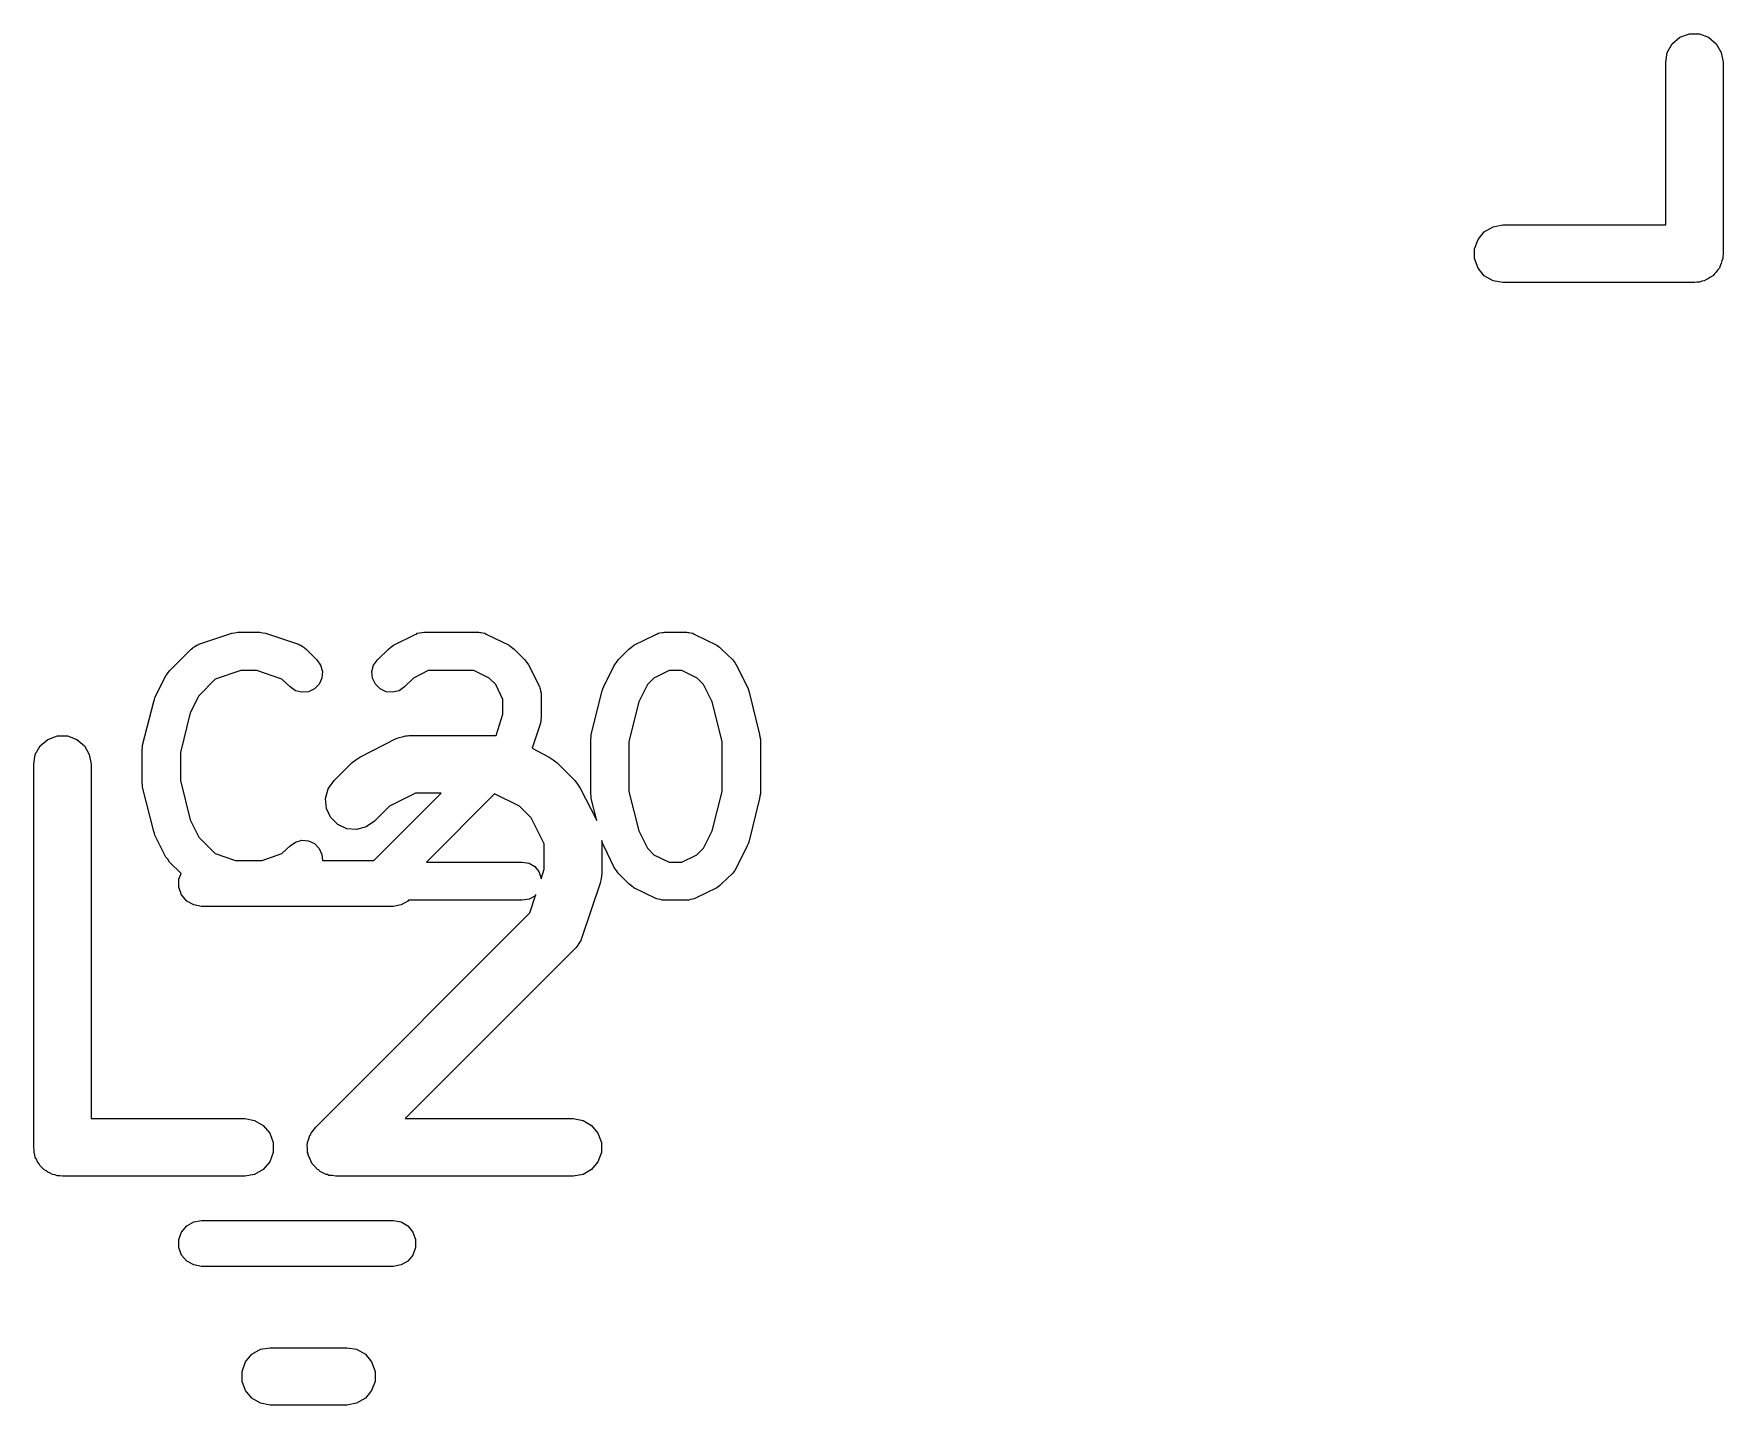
# Model space of a CAD drawing. Extents: x 83.4 to 168.1, y -157.3 to -85.4.
# Drawn here: x 131.723 to 136.134, y -112.67 to -109.09 of the extents above; entities that cross this region are included whole.
import ezdxf

# ---------------------------------------------------------------- set-up
doc = ezdxf.new("R2010")
doc.units = 0
doc.header["$MEASUREMENT"] = 0
doc.layers.add('BLACK', color=7, linetype='CONTINUOUS')

msp = doc.modelspace()

# ---------------------------------------------------------------- linework, layer by layer
at = {"layer": 'Black'}
for p, q in [((135.988, -109.139), (136.001, -109.116)), ((136.001, -109.116), (136.021, -109.099)), ((136.021, -109.099), (136.046, -109.09)), ((136.046, -109.09), (136.072, -109.09)), ((136.072, -109.09), (136.096, -109.099)), ((136.096, -109.099), (136.116, -109.116)), ((136.116, -109.116), (136.129, -109.139)), ((135.984, -109.164), (135.988, -109.139)), ((135.984, -109.589), (135.984, -109.164)), ((136.129, -109.139), (136.134, -109.164)), ((136.134, -109.164), (136.134, -109.664)), ((135.494, -109.627), (135.51, -109.607)), ((135.51, -109.607), (135.533, -109.594)), ((135.533, -109.594), (135.559, -109.589)), ((135.559, -109.589), (135.984, -109.589)), ((135.485, -109.651), (135.494, -109.627)), ((135.485, -109.677), (135.485, -109.651)), ((135.494, -109.702), (135.485, -109.677)), ((136.126, -109.696), (136.124, -109.702)), ((136.129, -109.69), (136.126, -109.696)), ((136.13, -109.683), (136.129, -109.69)), ((136.133, -109.677), (136.13, -109.683)), ((136.134, -109.664), (136.133, -109.671)), ((136.133, -109.671), (136.133, -109.677)), ((135.51, -109.722), (135.494, -109.702)), ((135.533, -109.735), (135.51, -109.722)), ((135.559, -109.739), (135.533, -109.735)), ((136.059, -109.739), (135.559, -109.739)), ((136.065, -109.738), (136.059, -109.739)), ((136.072, -109.738), (136.065, -109.738)), ((136.078, -109.736), (136.072, -109.738)), ((136.084, -109.735), (136.078, -109.736)), ((136.09, -109.731), (136.084, -109.735)), ((136.096, -109.729), (136.09, -109.731)), ((136.101, -109.725), (136.096, -109.729)), ((136.107, -109.722), (136.101, -109.725)), ((136.111, -109.717), (136.107, -109.722)), ((136.116, -109.712), (136.111, -109.717)), ((136.119, -109.707), (136.116, -109.712)), ((136.124, -109.702), (136.119, -109.707)), ((132.154, -110.683), (132.24, -110.655)), ((132.24, -110.655), (132.248, -110.654)), ((132.248, -110.654), (132.256, -110.652)), ((132.256, -110.652), (132.313, -110.652)), ((132.313, -110.652), (132.321, -110.654)), ((132.321, -110.654), (132.328, -110.655)), ((132.328, -110.655), (132.414, -110.683)), ((132.662, -110.686), (132.719, -110.658)), ((132.719, -110.658), (132.722, -110.657)), ((132.722, -110.657), (132.724, -110.655)), ((132.724, -110.655), (132.73, -110.654)), ((132.73, -110.654), (132.736, -110.653)), ((132.736, -110.653), (132.738, -110.653)), ((132.738, -110.653), (132.741, -110.652)), ((132.741, -110.652), (132.884, -110.652)), ((132.884, -110.652), (132.887, -110.653)), ((132.887, -110.653), (132.89, -110.653)), ((132.89, -110.653), (132.895, -110.654)), ((132.895, -110.654), (132.901, -110.655)), ((132.901, -110.655), (132.904, -110.657)), ((132.904, -110.657), (132.906, -110.658)), ((132.906, -110.658), (132.964, -110.686)), ((133.29, -110.686), (133.347, -110.658)), ((133.347, -110.658), (133.35, -110.657)), ((133.35, -110.657), (133.353, -110.655)), ((133.353, -110.655), (133.358, -110.654)), ((133.358, -110.654), (133.364, -110.653)), ((133.364, -110.653), (133.367, -110.653)), ((133.367, -110.653), (133.37, -110.652)), ((133.37, -110.652), (133.427, -110.652)), ((133.427, -110.652), (133.43, -110.653)), ((133.43, -110.653), (133.433, -110.653)), ((133.433, -110.653), (133.438, -110.654)), ((133.438, -110.654), (133.444, -110.655)), ((133.444, -110.655), (133.447, -110.657)), ((133.447, -110.657), (133.449, -110.658)), ((133.449, -110.658), (133.506, -110.686)), ((132.077, -110.753), (132.134, -110.696)), ((132.134, -110.696), (132.137, -110.694)), ((132.137, -110.694), (132.139, -110.692)), ((132.139, -110.692), (132.144, -110.689)), ((132.144, -110.689), (132.149, -110.686)), ((132.149, -110.686), (132.151, -110.685)), ((132.151, -110.685), (132.154, -110.683)), ((132.414, -110.683), (132.417, -110.685)), ((132.417, -110.685), (132.42, -110.686)), ((132.42, -110.686), (132.424, -110.689)), ((132.424, -110.689), (132.429, -110.692)), ((132.429, -110.692), (132.431, -110.694)), ((132.431, -110.694), (132.434, -110.696)), ((132.434, -110.696), (132.462, -110.724)), ((132.62, -110.724), (132.649, -110.696)), ((132.649, -110.696), (132.655, -110.691)), ((132.655, -110.691), (132.662, -110.686)), ((132.964, -110.686), (132.97, -110.691)), ((132.97, -110.691), (132.977, -110.696)), ((132.977, -110.696), (133.005, -110.724)), ((133.249, -110.724), (133.277, -110.696)), ((133.277, -110.696), (133.284, -110.691)), ((133.284, -110.691), (133.29, -110.686)), ((133.506, -110.686), (133.513, -110.691)), ((133.513, -110.691), (133.519, -110.696)), ((133.519, -110.696), (133.548, -110.724)), ((132.068, -110.766), (132.073, -110.759)), ((132.073, -110.759), (132.077, -110.753)), ((132.264, -110.752), (132.197, -110.775)), ((132.305, -110.752), (132.264, -110.752)), ((132.371, -110.775), (132.305, -110.752)), ((132.462, -110.724), (132.472, -110.738)), ((132.472, -110.738), (132.477, -110.755)), ((132.477, -110.755), (132.475, -110.772)), ((132.606, -110.755), (132.61, -110.738)), ((132.607, -110.772), (132.606, -110.755)), ((132.61, -110.738), (132.62, -110.724)), ((132.753, -110.752), (132.714, -110.772)), ((132.872, -110.752), (132.753, -110.752)), ((132.912, -110.772), (132.872, -110.752)), ((133.005, -110.724), (133.01, -110.731)), ((133.01, -110.731), (133.015, -110.737)), ((133.015, -110.737), (133.043, -110.794)), ((133.211, -110.794), (133.239, -110.737)), ((133.239, -110.737), (133.244, -110.731)), ((133.244, -110.731), (133.249, -110.724)), ((133.382, -110.752), (133.342, -110.772)), ((133.415, -110.752), (133.382, -110.752)), ((133.455, -110.772), (133.415, -110.752)), ((133.548, -110.724), (133.553, -110.731)), ((133.553, -110.731), (133.557, -110.737)), ((133.557, -110.737), (133.586, -110.794)), ((132.039, -110.823), (132.068, -110.766)), ((132.197, -110.775), (132.154, -110.818)), ((132.392, -110.795), (132.371, -110.775)), ((132.406, -110.805), (132.392, -110.795)), ((132.456, -110.8), (132.44, -110.808)), ((132.468, -110.788), (132.456, -110.8)), ((132.475, -110.772), (132.468, -110.788)), ((132.615, -110.788), (132.607, -110.772)), ((132.627, -110.8), (132.615, -110.788)), ((132.643, -110.808), (132.627, -110.8)), ((132.691, -110.795), (132.677, -110.805)), ((132.714, -110.772), (132.691, -110.795)), ((132.929, -110.789), (132.912, -110.772)), ((132.948, -110.828), (132.929, -110.789)), ((133.043, -110.794), (133.044, -110.797)), ((133.044, -110.797), (133.045, -110.8)), ((133.045, -110.8), (133.046, -110.805)), ((133.207, -110.805), (133.209, -110.8)), ((133.209, -110.8), (133.211, -110.794)), ((133.325, -110.789), (133.303, -110.834)), ((133.342, -110.772), (133.325, -110.789)), ((133.472, -110.789), (133.455, -110.772)), ((133.494, -110.834), (133.472, -110.789)), ((133.586, -110.794), (133.588, -110.8)), ((133.588, -110.8), (133.59, -110.805)), ((132.007, -110.947), (132.036, -110.833)), ((132.036, -110.833), (132.038, -110.828)), ((132.038, -110.828), (132.039, -110.823)), ((132.154, -110.818), (132.131, -110.863)), ((132.423, -110.809), (132.406, -110.805)), ((132.44, -110.808), (132.423, -110.809)), ((132.66, -110.809), (132.643, -110.808)), ((132.677, -110.805), (132.66, -110.809)), ((132.948, -110.866), (132.948, -110.828)), ((133.046, -110.805), (133.048, -110.811)), ((133.048, -110.811), (133.048, -110.814)), ((133.048, -110.814), (133.048, -110.817)), ((133.048, -110.817), (133.048, -110.874)), ((133.178, -110.919), (133.207, -110.805)), ((133.303, -110.834), (133.277, -110.937)), ((133.52, -110.937), (133.494, -110.834)), ((133.59, -110.805), (133.618, -110.919)), ((132.131, -110.863), (132.106, -110.966)), ((132.93, -110.922), (132.948, -110.866)), ((133.046, -110.89), (133.024, -110.955)), ((133.047, -110.882), (133.046, -110.89)), ((133.048, -110.874), (133.047, -110.882)), ((131.74, -110.949), (131.76, -110.932)), ((131.76, -110.932), (131.785, -110.923)), ((131.785, -110.923), (131.811, -110.923)), ((131.811, -110.923), (131.835, -110.932)), ((131.835, -110.932), (131.855, -110.949)), ((132.574, -110.978), (132.669, -110.93)), ((132.669, -110.93), (132.673, -110.929)), ((132.673, -110.929), (132.677, -110.927)), ((132.677, -110.927), (132.685, -110.925)), ((132.685, -110.925), (132.694, -110.923)), ((132.694, -110.923), (132.698, -110.923)), ((132.698, -110.923), (132.702, -110.922)), ((132.702, -110.922), (132.93, -110.922)), ((133.177, -110.931), (133.178, -110.925)), ((133.177, -111.074), (133.177, -110.931)), ((133.178, -110.925), (133.178, -110.919)), ((133.618, -110.919), (133.619, -110.925)), ((133.619, -110.925), (133.62, -110.931)), ((133.62, -110.931), (133.62, -111.074)), ((131.723, -110.997), (131.727, -110.971)), ((131.727, -110.971), (131.74, -110.949)), ((131.855, -110.949), (131.868, -110.971)), ((131.868, -110.971), (131.873, -110.997)), ((132.006, -110.959), (132.007, -110.953)), ((132.006, -111.045), (132.006, -110.959)), ((132.007, -110.953), (132.007, -110.947)), ((132.106, -110.966), (132.106, -111.039)), ((132.564, -110.985), (132.574, -110.978)), ((133.024, -110.955), (133.069, -110.978)), ((133.069, -110.978), (133.079, -110.985)), ((133.277, -110.937), (133.277, -111.068)), ((133.52, -111.068), (133.52, -110.937)), ((131.723, -111.997), (131.723, -110.997)), ((131.873, -110.997), (131.873, -111.922)), ((132.507, -111.039), (132.554, -110.992)), ((132.554, -110.992), (132.564, -110.985)), ((133.079, -110.985), (133.089, -110.992)), ((133.089, -110.992), (133.136, -111.039)), ((132.007, -111.051), (132.006, -111.045)), ((132.007, -111.057), (132.007, -111.051)), ((132.036, -111.172), (132.007, -111.057)), ((132.106, -111.039), (132.131, -111.142)), ((132.485, -111.086), (132.492, -111.061)), ((132.492, -111.061), (132.507, -111.039)), ((133.136, -111.039), (133.143, -111.049)), ((133.143, -111.049), (133.15, -111.059)), ((133.15, -111.059), (133.193, -111.144)), ((133.277, -111.068), (133.303, -111.171)), ((133.494, -111.171), (133.52, -111.068)), ((132.487, -111.112), (132.485, -111.086)), ((132.498, -111.135), (132.487, -111.112)), ((132.611, -111.248), (132.787, -111.072)), ((132.652, -111.106), (132.613, -111.145)), ((132.72, -111.072), (132.652, -111.106)), ((132.787, -111.072), (132.72, -111.072)), ((132.926, -111.074), (132.748, -111.252)), ((132.991, -111.106), (132.926, -111.074)), ((133.022, -111.137), (132.991, -111.106)), ((133.178, -111.08), (133.177, -111.074)), ((133.178, -111.086), (133.178, -111.08)), ((133.193, -111.144), (133.178, -111.086)), ((133.618, -111.086), (133.59, -111.2)), ((133.619, -111.08), (133.618, -111.086)), ((133.62, -111.074), (133.619, -111.08)), ((132.131, -111.142), (132.154, -111.187)), ((132.517, -111.154), (132.498, -111.135)), ((132.54, -111.165), (132.517, -111.154)), ((132.613, -111.145), (132.591, -111.16)), ((133.056, -111.205), (133.022, -111.137)), ((132.038, -111.177), (132.036, -111.172)), ((132.039, -111.182), (132.038, -111.177)), ((132.068, -111.239), (132.039, -111.182)), ((132.154, -111.187), (132.197, -111.23)), ((132.392, -111.21), (132.406, -111.2)), ((132.406, -111.2), (132.423, -111.195)), ((132.423, -111.195), (132.44, -111.197)), ((132.44, -111.197), (132.456, -111.204)), ((132.566, -111.167), (132.54, -111.165)), ((132.591, -111.16), (132.566, -111.167)), ((133.207, -111.2), (133.206, -111.196)), ((133.206, -111.196), (133.206, -111.283)), ((133.209, -111.205), (133.207, -111.2)), ((133.303, -111.171), (133.325, -111.216)), ((133.472, -111.216), (133.494, -111.171)), ((133.59, -111.2), (133.588, -111.205)), ((132.073, -111.245), (132.068, -111.239)), ((132.077, -111.252), (132.073, -111.245)), ((132.197, -111.23), (132.25, -111.248)), ((132.319, -111.248), (132.371, -111.23)), ((132.371, -111.23), (132.392, -111.21)), ((132.456, -111.204), (132.468, -111.217)), ((132.468, -111.217), (132.475, -111.232)), ((132.475, -111.232), (132.477, -111.248)), ((133.056, -111.271), (133.056, -111.205)), ((133.211, -111.21), (133.209, -111.205)), ((133.239, -111.268), (133.211, -111.21)), ((133.325, -111.216), (133.342, -111.233)), ((133.342, -111.233), (133.382, -111.252)), ((133.415, -111.252), (133.454, -111.233)), ((133.454, -111.233), (133.472, -111.216)), ((133.586, -111.21), (133.557, -111.268)), ((133.588, -111.205), (133.586, -111.21)), ((132.108, -111.282), (132.077, -111.252)), ((132.102, -111.297), (132.108, -111.282)), ((132.25, -111.248), (132.319, -111.248)), ((132.477, -111.248), (132.611, -111.248)), ((132.748, -111.252), (132.998, -111.252)), ((132.998, -111.252), (133.016, -111.255)), ((133.016, -111.255), (133.031, -111.264)), ((133.031, -111.264), (133.042, -111.277)), ((133.042, -111.277), (133.048, -111.294)), ((133.048, -111.296), (133.056, -111.271)), ((133.206, -111.283), (133.204, -111.295)), ((133.244, -111.274), (133.239, -111.268)), ((133.249, -111.281), (133.244, -111.274)), ((133.277, -111.309), (133.249, -111.281)), ((133.382, -111.252), (133.415, -111.252)), ((133.548, -111.281), (133.519, -111.309)), ((133.553, -111.274), (133.548, -111.281)), ((133.557, -111.268), (133.553, -111.274)), ((132.102, -111.318), (132.102, -111.297)), ((132.109, -111.338), (132.102, -111.318)), ((133.048, -111.294), (133.048, -111.296)), ((133.202, -111.307), (133.154, -111.449)), ((133.204, -111.295), (133.202, -111.307)), ((133.284, -111.314), (133.277, -111.309)), ((133.29, -111.319), (133.284, -111.314)), ((133.347, -111.347), (133.29, -111.319)), ((133.506, -111.319), (133.449, -111.347)), ((133.513, -111.314), (133.506, -111.319)), ((133.519, -111.309), (133.513, -111.314)), ((132.123, -111.354), (132.109, -111.338)), ((132.141, -111.364), (132.123, -111.354)), ((132.161, -111.368), (132.141, -111.364)), ((132.661, -111.368), (132.161, -111.368)), ((132.682, -111.364), (132.661, -111.368)), ((132.7, -111.354), (132.682, -111.364)), ((132.701, -111.352), (132.7, -111.354)), ((132.998, -111.352), (132.701, -111.352)), ((133.016, -111.349), (132.998, -111.352)), ((133.031, -111.341), (133.016, -111.349)), ((133.018, -111.385), (133.034, -111.337)), ((133.034, -111.337), (133.031, -111.341)), ((133.35, -111.348), (133.347, -111.347)), ((133.353, -111.349), (133.35, -111.348)), ((133.359, -111.35), (133.353, -111.349)), ((133.364, -111.352), (133.359, -111.35)), ((133.367, -111.352), (133.364, -111.352)), ((133.37, -111.352), (133.367, -111.352)), ((133.427, -111.352), (133.37, -111.352)), ((133.43, -111.352), (133.427, -111.352)), ((133.433, -111.352), (133.43, -111.352)), ((133.438, -111.35), (133.433, -111.352)), ((133.444, -111.349), (133.438, -111.35)), ((133.447, -111.348), (133.444, -111.349)), ((133.449, -111.347), (133.447, -111.348)), ((132.459, -111.944), (133.018, -111.385)), ((133.146, -111.465), (133.142, -111.472)), ((133.151, -111.457), (133.146, -111.465)), ((133.152, -111.453), (133.151, -111.457)), ((133.154, -111.449), (133.152, -111.453)), ((133.136, -111.479), (132.693, -111.922)), ((133.139, -111.475), (133.136, -111.479)), ((133.142, -111.472), (133.139, -111.475)), ((131.873, -111.922), (132.274, -111.922)), ((132.274, -111.922), (132.299, -111.927)), ((132.299, -111.927), (132.322, -111.94)), ((132.322, -111.94), (132.339, -111.96)), ((132.453, -111.952), (132.459, -111.944)), ((132.693, -111.922), (133.131, -111.922)), ((133.131, -111.922), (133.157, -111.927)), ((133.157, -111.927), (133.179, -111.94)), ((133.179, -111.94), (133.196, -111.96)), ((132.339, -111.96), (132.348, -111.984)), ((132.348, -111.984), (132.348, -112.01)), ((132.437, -111.991), (132.438, -111.987)), ((132.438, -112), (132.437, -111.991)), ((132.438, -111.984), (132.441, -111.975)), ((132.438, -111.987), (132.438, -111.984)), ((132.441, -111.975), (132.444, -111.965)), ((132.444, -111.965), (132.446, -111.963)), ((132.446, -111.963), (132.447, -111.96)), ((132.447, -111.96), (132.453, -111.952)), ((133.196, -111.96), (133.205, -111.984)), ((133.205, -111.984), (133.205, -112.01)), ((131.724, -112.004), (131.723, -111.997)), ((131.724, -112.01), (131.724, -112.004)), ((131.726, -112.016), (131.724, -112.01)), ((131.727, -112.023), (131.726, -112.016)), ((131.73, -112.028), (131.727, -112.023)), ((131.733, -112.035), (131.73, -112.028)), ((131.737, -112.04), (131.733, -112.035)), ((132.339, -112.035), (132.322, -112.055)), ((132.348, -112.01), (132.339, -112.035)), ((132.438, -112.01), (132.438, -112)), ((132.439, -112.013), (132.438, -112.01)), ((132.439, -112.017), (132.439, -112.013)), ((132.444, -112.025), (132.439, -112.017)), ((132.447, -112.035), (132.444, -112.025)), ((132.449, -112.037), (132.447, -112.035)), ((132.45, -112.04), (132.449, -112.037)), ((133.196, -112.035), (133.179, -112.055)), ((133.205, -112.01), (133.196, -112.035)), ((131.74, -112.045), (131.737, -112.04)), ((131.745, -112.05), (131.74, -112.045)), ((131.749, -112.055), (131.745, -112.05)), ((131.755, -112.058), (131.749, -112.055)), ((131.76, -112.062), (131.755, -112.058)), ((131.766, -112.064), (131.76, -112.062)), ((131.772, -112.068), (131.766, -112.064)), ((131.778, -112.069), (131.772, -112.068)), ((131.785, -112.071), (131.778, -112.069)), ((131.791, -112.071), (131.785, -112.071)), ((131.798, -112.072), (131.791, -112.071)), ((132.274, -112.072), (131.798, -112.072)), ((132.299, -112.068), (132.274, -112.072)), ((132.322, -112.055), (132.299, -112.068)), ((132.457, -112.047), (132.45, -112.04)), ((132.464, -112.055), (132.457, -112.047)), ((132.467, -112.056), (132.464, -112.055)), ((132.469, -112.059), (132.467, -112.056)), ((132.478, -112.063), (132.469, -112.059)), ((132.486, -112.068), (132.478, -112.063)), ((132.49, -112.068), (132.486, -112.068)), ((132.493, -112.07), (132.49, -112.068)), ((132.502, -112.07), (132.493, -112.07)), ((132.512, -112.072), (132.502, -112.07)), ((133.131, -112.072), (132.512, -112.072)), ((133.157, -112.068), (133.131, -112.072)), ((133.179, -112.055), (133.157, -112.068)), ((132.109, -112.218), (132.123, -112.202)), ((132.123, -112.202), (132.141, -112.191)), ((132.141, -112.191), (132.161, -112.188)), ((132.161, -112.188), (132.661, -112.188)), ((132.661, -112.188), (132.682, -112.191)), ((132.682, -112.191), (132.7, -112.202)), ((132.7, -112.202), (132.713, -112.218)), ((132.102, -112.237), (132.109, -112.218)), ((132.102, -112.258), (132.102, -112.237)), ((132.109, -112.278), (132.102, -112.258)), ((132.713, -112.218), (132.72, -112.237)), ((132.72, -112.258), (132.713, -112.278)), ((132.72, -112.237), (132.72, -112.258)), ((132.123, -112.294), (132.109, -112.278)), ((132.141, -112.304), (132.123, -112.294)), ((132.161, -112.308), (132.141, -112.304)), ((132.682, -112.304), (132.661, -112.308)), ((132.7, -112.294), (132.682, -112.304)), ((132.713, -112.278), (132.7, -112.294)), ((132.661, -112.308), (132.161, -112.308)), ((132.292, -112.537), (132.315, -112.524)), ((132.315, -112.524), (132.34, -112.52)), ((132.34, -112.52), (132.54, -112.52)), ((132.54, -112.52), (132.566, -112.524)), ((132.566, -112.524), (132.589, -112.537)), ((132.267, -112.582), (132.276, -112.557)), ((132.276, -112.557), (132.292, -112.537)), ((132.589, -112.537), (132.605, -112.557)), ((132.605, -112.557), (132.614, -112.582)), ((132.267, -112.608), (132.267, -112.582)), ((132.276, -112.632), (132.267, -112.608)), ((132.614, -112.608), (132.605, -112.632)), ((132.614, -112.582), (132.614, -112.608)), ((132.292, -112.652), (132.276, -112.632)), ((132.315, -112.665), (132.292, -112.652)), ((132.589, -112.652), (132.566, -112.665)), ((132.605, -112.632), (132.589, -112.652)), ((132.34, -112.67), (132.315, -112.665)), ((132.54, -112.67), (132.34, -112.67)), ((132.566, -112.665), (132.54, -112.67))]:
    msp.add_line(p, q, dxfattribs=at)

doc.saveas('drawing.dxf')
